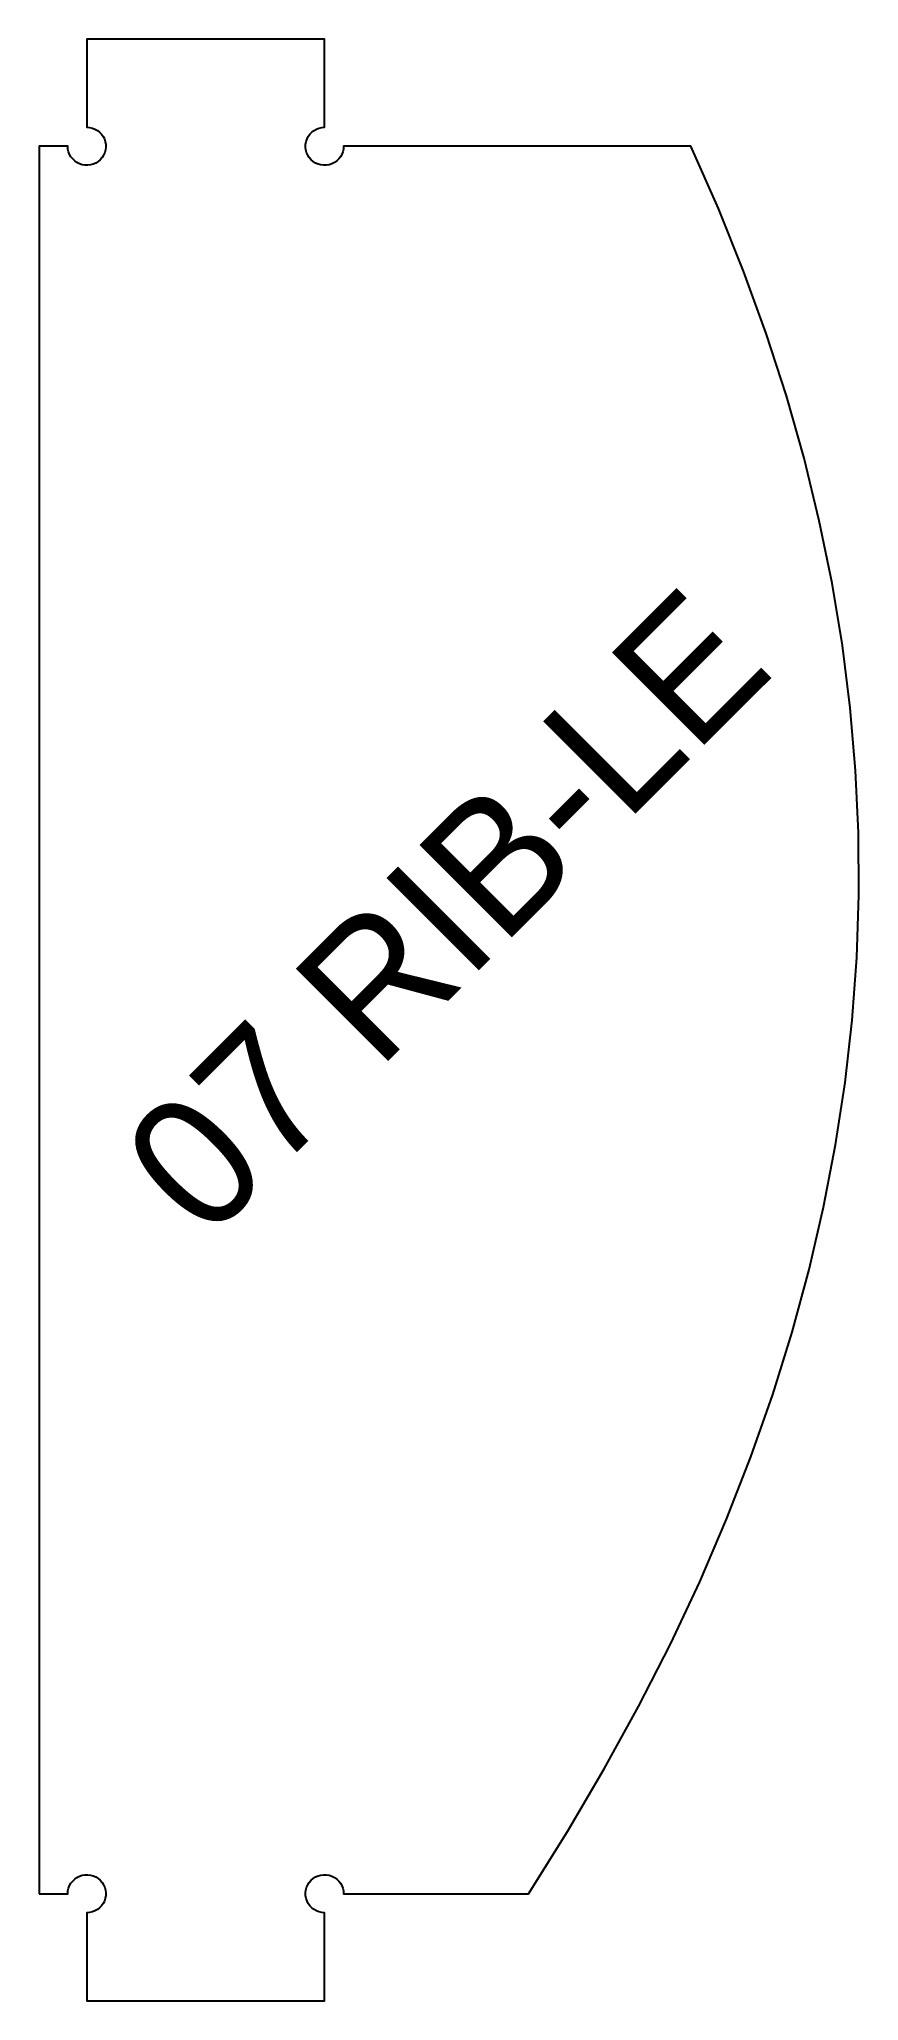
# Model space of a CAD drawing. Header units: millimetres. Extents: x 0 to 138, y 0 to 330.
import ezdxf
from ezdxf.enums import TextEntityAlignment as Align

# ---------------------------------------------------------------- set-up
doc = ezdxf.new("R2010")
doc.units = ezdxf.units.MM
doc.layers.add('CUT', color=1, linetype='Continuous')
doc.layers.add('ENGRAVE-LABEL', color=3, linetype='Continuous')

msp = doc.modelspace()

# ---------------------------------------------------------------- linework, layer by layer
at = {"layer": 'CUT'}
msp.add_lwpolyline([(0, 18), (4.8, 18, -2.414214), (8, 14.8), (8, 0), (48, 0), (48, 14.8, -2.414214), (51.2, 18), (82.28, 18), (88.87, 28.5), (95.05, 39), (100.82, 49.5), (106.17, 60), (111.1, 70.5), (115.61, 81), (119.71, 91.5), (123.39, 102), (126.66, 112.5), (129.51, 123), (131.94, 133.5), (133.96, 144), (135.56, 154.5), (136.74, 165), (137.51, 175.5), (137.86, 186), (137.8, 196.5), (137.31, 207), (136.42, 217.5), (135.1, 228), (133.37, 238.5), (131.22, 249), (128.66, 259.5), (125.68, 270), (122.29, 280.5), (118.47, 291), (114.24, 301.5), (109.6, 312), (51.2, 312, -2.414214), (48, 315.2), (48, 330), (8, 330), (8, 315.2, -2.414214), (4.8, 312), (0, 312)], format="xyb", close=True, dxfattribs=at)

# ---------------------------------------------------------------- texts
at = {"layer": 'ENGRAVE-LABEL'}
msp.add_text('07 RIB-LE', height=22, rotation=45, dxfattribs=at).set_placement((68.3, 183.24), align=Align.MIDDLE_CENTER)

doc.saveas('drawing.dxf')
